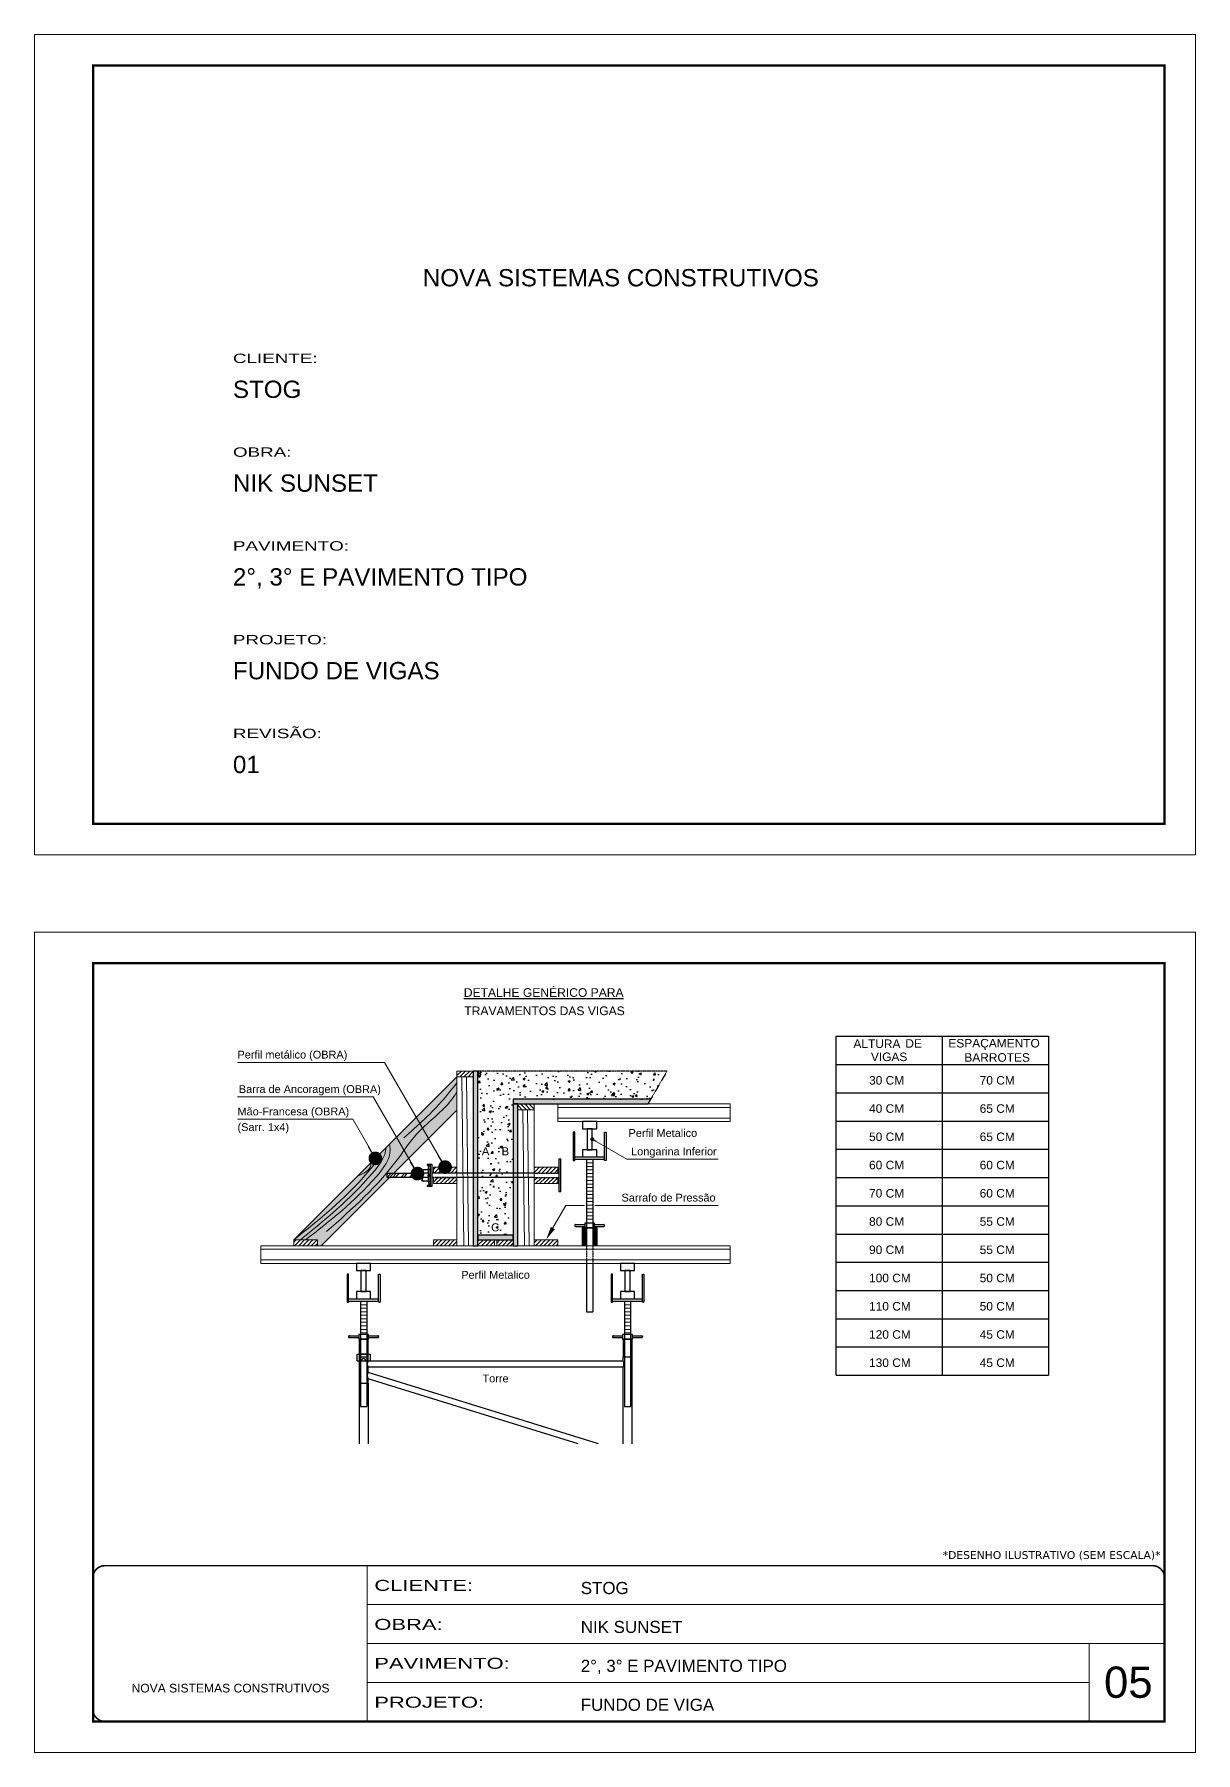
# Model space of a CAD drawing. Header units: millimetres. Extents: x 2437 to 8691, y -1523 to 4121.
# Drawn here: x 2437 to 3922, y 1922 to 4121 of the extents above; entities that cross this region are included whole.
import ezdxf
from ezdxf.enums import TextEntityAlignment as Align

# ---------------------------------------------------------------- set-up
doc = ezdxf.new("R2010")
doc.units = ezdxf.units.MM
for name, pattern in [('CONTINUO', [0]), ('DASHED', [0.75, 0.5, -0.25]), ('HIDDEN', [0.375, 0.25, -0.125])]:
    doc.linetypes.add(name, pattern=pattern)
doc.layers.add('BARRA DE ANCORAGEM', color=251, linetype='Continuous')
doc.layers.add('GARFOS', color=7, linetype='Continuous')
for name, color, linetype, lineweight in [('CARIMBO', 255, 'Continuous', 9), ('CONCRETO', 251, 'Continuous', 25), ('Demarcação 1', 251, 'Continuous', 9), ('Escoras', 2, 'Continuous', 25), ('Folhas', 255, 'Continuous', 9), ('Forcador', 251, 'Continuous', 25), ('Hachura', 251, 'Continuous', 9), ('Madeira', 126, 'Continuous', 18), ('Perfil Metálico', 224, 'Continuous', 18), ('SARRAFO DE PRESSAO', 251, 'DASHED', 9)]:
    doc.layers.add(name, color=color, linetype=linetype, lineweight=lineweight)
doc.layers.add('Demarcação 2', color=7, linetype='Continuous', lineweight=9, true_color=0xe0e0e0)
doc.styles.add('ARIAL', font='arial.ttf')
doc.styles.get("Standard").update_dxf_attribs({"font": 'arial.ttf'})
doc.styles.add('stylellllll', font='verdana.ttf', dxfattribs={"height": 2})
doc.styles.add('Tecnologia', font='')
doc.styles.get('Tecnologia').set_extended_font_data('Forgotten Futurist')
doc.dimstyles.new('3x', dxfattribs={"dimtxt": 10, "dimasz": 5, "dimexe": 7, "dimexo": 5, "dimgap": 4, "dimtad": 1, "dimdec": 4, "dimlfac": 0.333333, "dimdsep": 46, "dimtxsty": 'Standard', "dimblk": 'DOT', "dimcen": 0.09, "dimclrd": 1, "dimclre": 1, "dimclrt": 2, "dimadec": 0, "dimazin": 2, "dimtfac": 1, "dimtdec": 4, "dimtmove": 0, "dimatfit": 3, "dimldrblk": 'DOT', "dimfxl": 1, "dimtolj": 1, "dimtzin": 0, "dimlwd": 9, "dimlwe": 9, "dimarcsym": 0})
pattern_1 = [(45, (-2303.409, 8511.824), (-2.6516504, 2.6516504), [])]

# ---------------------------------------------------------------- blocks, each defined once
blk = doc.blocks.new('9999999999')
at = {"color": 30, "linetype": 'CONTINUO'}
for p, q in [((98564.6, 34230.2), (98564.6, 34429.4)), ((98564.6, 34379.6), (99584, 34379.6)), ((98564.6, 34329.8), (99488, 34329.8)), ((99584, 34329.8), (99488, 34329.8)), ((99488, 34329.8), (99488, 34230.2)), ((98564.6, 34280), (99488, 34280))]:
    blk.add_line(p, q, dxfattribs=at)
at = {"color": 30, "linetype": 'CONTINUO', "const_width": 2}
blk.add_lwpolyline([(99584, 34230.2), (99584, 34414.4, 0.414214), (99569, 34429.4), (98229, 34429.4, 0.414214), (98214, 34414.4), (98214, 34245.2, 0.414214), (98229, 34230.2), (99584, 34230.2)], format="xyb", dxfattribs=at)
at = {"layer": 'Folhas'}
blk.add_lwpolyline([(98139, 34190.2), (99624, 34190.2), (99624, 35240.2), (98139, 35240.2)], close=True, dxfattribs=at)
at = {"layer": 'Folhas', "color": 30, "const_width": 3}
blk.add_lwpolyline([(98214, 34230.2), (99584, 34230.2), (99584, 35200.2), (98214, 35200.2)], close=True, dxfattribs=at)
at = {"color": 7, "linetype": 'Continuous', "ltscale": 5, "style": 'ARIAL'}
for s, height, p in [('STOG', 15.48, (98837.7, 34393.1)), ('NIK SUNSET', 15.48, (98837.7, 34343.3)), ('2°, 3° E PAVIMENTO TIPO', 15.483, (98837.7, 34293.5)), ('NOVA SISTEMAS CONSTRUTIVOS', 11.059, (98263.2, 34267.2)), ('FUNDO DE VIGA', 15.483, (98837.7, 34243.7))]:
    blk.add_text(s, height=height, dxfattribs=at).set_placement(p)
at = {"layer": 'Folhas', "color": 7, "style": 'Tecnologia', "width": 1.5}
for s, p in [('CLIENTE:', (98573.7, 34397.2)), ('OBRA:', (98573.7, 34347.3)), ('PAVIMENTO:', (98573.7, 34297.5)), ('PROJETO:', (98573.7, 34247.7))]:
    blk.add_text(s, height=14, dxfattribs=at).set_placement(p)
blk = doc.blocks.new('HT20CT')
at = {"layer": 'Forcador'}
for points in [[(-4, 16), (-4, 20), (4, 20), (4, 16)], [(-1.5, 4), (-1.5, 16), (1.5, 16), (1.5, 4)], [(-4, 0), (-4, 4), (4, 4), (4, 0)]]:
    blk.add_lwpolyline(points, close=True, dxfattribs=at)
blk = doc.blocks.new('_Dot')
at = {"color": 0, "linetype": 'ByBlock', "lineweight": -2}
blk.add_line((-0.5, 0), (-1, 0), dxfattribs=at)
at = {"color": 0, "linetype": 'ByBlock', "const_width": 0.5}
blk.add_lwpolyline([(-0.25, 0, 1), (0.25, 0, 1)], format="xyb", close=True, dxfattribs=at)

msp = doc.modelspace()

# ---------------------------------------------------------------- hatches: boundary and pattern name
at = {"layer": 'CONCRETO', "linetype": 'DASHED', "ltscale": 0.3}
h = msp.add_hatch(dxfattribs=at)
h.set_pattern_fill('AR-CONC', color=256, scale=4, style=0)
h.set_pattern_definition([(50, (-45662.403, -5158.517), (28.690407, -2.510085), [3, -33]), (355, (-45662.403, -5158.517), (-5.550053, 30.087685), [2.4, -26.4]), (100.4514, (-45660.012, -5158.727), (23.140375, 27.577582), [2.549608, -28.045684]), (46.1842, (-45662.403, -5150.517), (42.689642, -6.62076), [4.5, -49.5]), (96.6356, (-45658.846, -5151.07), (37.386508, 38.964715), [3.82441, -42.06852]), (351.1842, (-45662.403, -5150.517), (37.386478, 38.964744), [3.6, -39.6]), (21, (-45658.403, -5152.517), (23.876282, -16.104756), [3, -33]), (326, (-45658.403, -5152.517), (9.732613, 29.006002), [2.4, -26.4]), (71.4514, (-45656.414, -5153.86), (33.608905, 12.90122), [2.549608, -28.045684]), (37.5, (-45662.403, -5158.517), (0.4863942, 13.3157542), [0, -26.08, 0, -26.8, 0, -26.5]), (7.5, (-45662.403, -5158.517), (10.5227815, 15.7764685), [0, -15.28, 0, -25.48, 0, -10.1]), (327.5, (-45671.323, -5158.517), (21.3528974, -0.9021949), [0, -10, 0, -31.2, 0, -41.4]), (317.5, (-45675.323, -5158.517), (23.327447, 4.004199), [0, -13, 0, -20.72, 0, -29.4])])
h.paths.add_polyline_path([(3004.61, 2794.41), (3004.61, 2584.41), (3049.61, 2584.41), (3049.61, 2758.41), (3225.61, 2758.41), (3246.39, 2794.41)])
h.paths.add_polyline_path([(3032.19, 2683.88), (3047.03, 2683.88), (3047.03, 2699.44), (3032.19, 2699.44)], flags=24)
h.paths.add_polyline_path([(3006.88, 2683.88), (3021.77, 2683.88), (3021.77, 2699.44), (3006.88, 2699.44)], flags=24)
h.paths.add_polyline_path([(3018.74, 2586.37), (3034.56, 2586.37), (3034.56, 2602.45), (3018.74, 2602.45)], flags=24)
at = {"layer": 'Demarcação 1'}
for points in [[(3004.61, 2794.41), (2998.61, 2794.41), (2998.61, 2570.91), (3004.61, 2570.91)], [(3225.61, 2758.41), (3049.61, 2758.41), (3049.61, 2752.41), (3222.14, 2752.41)], [(3055.61, 2752.41), (3049.61, 2752.41), (3049.61, 2570.91), (3055.61, 2570.91)], [(3049.61, 2584.41), (3004.61, 2584.41), (3004.61, 2578.41), (3049.61, 2578.41)]]:
    msp.add_hatch(color=256, dxfattribs=at).paths.add_polyline_path(points)
at = {"layer": 'Demarcação 2'}
msp.add_hatch(color=256, dxfattribs=at).paths.add_polyline_path([(2977.61, 2744.48), (2977.61, 2786.91), (2769.13, 2578.43), (2799.2, 2578.43), (2799.2, 2570.91), (2804.04, 2570.91), (2891.83, 2658.7), (2888.16, 2658.7), (2888.16, 2663.12), (2896.25, 2663.12)])
at = {"layer": 'Hachura'}
h = msp.add_hatch(dxfattribs=at)
h.set_pattern_fill('ANSI31', color=256, scale=30, style=0)
h.set_pattern_definition(pattern_1)
h.paths.add_polyline_path([(2977.61, 2794.41), (2998.61, 2794.41), (2998.61, 2786.91), (2977.61, 2786.91)])
h = msp.add_hatch(dxfattribs=at)
h.set_pattern_fill('ANSI31', color=256, scale=30, style=0)
h.set_pattern_definition([(135, (10538.502, 7067.519), (2.6516504, 2.6516504), [])])
h.paths.add_polyline_path([(3055.61, 2752.41), (3076.61, 2752.41), (3076.61, 2744.91), (3055.61, 2744.91)])
h = msp.add_hatch(dxfattribs=at)
h.set_pattern_fill('ANSI32', color=256, scale=20, angle=90, style=0)
h.set_pattern_definition([(45, (11544.684, -6313.42), (5.303301, -5.303301), []), (45, (11544.684, -6309.8846), (5.303301, -5.303301), [])])
h.paths.add_polyline_path([(2888.16, 2658.7), (2888.16, 2663.12), (2933.16, 2663.12), (2933.16, 2658.7)])
h = msp.add_hatch(dxfattribs=at)
h.set_pattern_fill('ANSI31', color=256, scale=30, style=0)
h.set_pattern_definition(pattern_1)
h.paths.add_polyline_path([(2977.61, 2663.92), (2977.61, 2671.43), (2947.54, 2671.43), (2947.54, 2663.92)])
h = msp.add_hatch(dxfattribs=at)
h.set_pattern_fill('ANSI31', color=256, scale=30, style=0)
h.set_pattern_definition(pattern_1)
h.paths.add_polyline_path([(3106.68, 2663.92), (3106.68, 2671.43), (3076.61, 2671.43), (3076.61, 2663.92)])
h = msp.add_hatch(dxfattribs=at)
h.set_pattern_fill('ANSI31', color=256, scale=30, style=0)
h.set_pattern_definition(pattern_1)
h.paths.add_polyline_path([(2947.54, 2650.39), (2977.61, 2650.39), (2977.61, 2657.9), (2947.54, 2657.9)])
h = msp.add_hatch(dxfattribs=at)
h.set_pattern_fill('ANSI31', color=256, scale=30, style=0)
h.set_pattern_definition(pattern_1)
h.paths.add_polyline_path([(3076.61, 2650.39), (3106.68, 2650.39), (3106.68, 2657.9), (3076.61, 2657.9)])
h = msp.add_hatch(dxfattribs=at)
h.set_pattern_fill('ANSI31', color=256, scale=30, style=0)
h.set_pattern_definition([(45, (-2481.8244, 8418.8173), (-2.6516504, 2.6516504), [])])
h.paths.add_polyline_path([(2799.2, 2570.91), (2799.2, 2578.43), (2769.13, 2578.43), (2769.13, 2570.91)])
h = msp.add_hatch(dxfattribs=at)
h.set_pattern_fill('ANSI31', color=256, scale=30, style=0)
h.set_pattern_definition(pattern_1)
h.paths.add_polyline_path([(2947.61, 2570.91), (2977.61, 2570.91), (2977.61, 2578.41), (2947.61, 2578.41)])
h = msp.add_hatch(dxfattribs=at)
h.set_pattern_fill('ANSI31', color=256, scale=30, style=0)
h.set_pattern_definition(pattern_1)
h.paths.add_polyline_path([(3004.61, 2578.41), (3025.61, 2578.41), (3025.61, 2570.91), (3004.61, 2570.91)])
h = msp.add_hatch(dxfattribs=at)
h.set_pattern_fill('ANSI31', color=256, scale=30, style=0)
h.set_pattern_definition(pattern_1)
h.paths.add_polyline_path([(3049.61, 2570.91), (3049.61, 2578.41), (3028.61, 2578.41), (3028.61, 2570.91)])
h = msp.add_hatch(dxfattribs=at)
h.set_pattern_fill('ANSI31', color=256, scale=30, style=0)
h.set_pattern_definition(pattern_1)
h.paths.add_polyline_path([(3106.61, 2578.41), (3076.61, 2578.41), (3076.61, 2570.91), (3106.61, 2570.91)])
at = {"layer": 'Perfil Metálico'}
for points in [[(3137.97, 2570.91), (3142.47, 2570.91), (3142.47, 2593.71), (3137.97, 2593.71)], [(3152.35, 2570.91), (3156.85, 2570.91), (3156.85, 2593.71), (3152.35, 2593.71)]]:
    msp.add_hatch(color=256, dxfattribs=at).paths.add_polyline_path(points)

# ---------------------------------------------------------------- linework, layer by layer
for points in [[(3004.61, 2794.41), (2998.61, 2794.41), (2998.61, 2570.91), (3004.61, 2570.91)], [(3225.61, 2758.41), (3049.61, 2758.41), (3049.61, 2752.41), (3222.14, 2752.41)], [(3055.61, 2752.41), (3049.61, 2752.41), (3049.61, 2570.91), (3055.61, 2570.91)], [(3049.61, 2584.41), (3004.61, 2584.41), (3004.61, 2578.41), (3049.61, 2578.41)]]:
    msp.add_lwpolyline(points, close=True)
at = {"layer": 'BARRA DE ANCORAGEM'}
for p, q in [((2941.04, 2668.42), (2942.2, 2673.72)), ((2943.37, 2674.61), (2943.37, 2647.21)), ((3076.6, 2663.57), (2977.61, 2663.57)), ((2941.04, 2653.4), (2942.2, 2648.1)), ((3076.6, 2658.25), (2977.61, 2658.25))]:
    msp.add_line(p, q, dxfattribs=at)
at = {"layer": 'BARRA DE ANCORAGEM', "linetype": 'HIDDEN'}
for p, q in [((2977.61, 2663.57), (2946.04, 2663.57)), ((3076.6, 2663.57), (3108.18, 2663.57)), ((2977.61, 2658.25), (2946.04, 2658.25)), ((3076.6, 2658.25), (3108.18, 2658.25))]:
    msp.add_line(p, q, dxfattribs=at)
at = {"layer": 'BARRA DE ANCORAGEM', "flags": 128}
for points in [[(2933.16, 2663.12), (2888.16, 2663.12), (2888.16, 2658.7), (2933.16, 2658.7)], [(2943.37, 2674.61), (2939.81, 2674.61), (2939.81, 2673.72), (2943.37, 2673.72)], [(2943.37, 2668.42), (2941.04, 2668.42), (2941.04, 2653.4), (2943.37, 2653.4)], [(2946.04, 2647.21), (2946.04, 2674.61), (2943.37, 2674.61), (2943.37, 2647.21)], [(3110.58, 2640.11), (3110.58, 2681.71), (3108.18, 2681.71), (3108.18, 2640.11)], [(2943.37, 2648.1), (2939.81, 2648.1), (2939.81, 2647.21), (2943.37, 2647.21)]]:
    msp.add_lwpolyline(points, close=True, dxfattribs=at)
for points in [[(2941.04, 2663.56), (2934.92, 2663.56, -0.729796), (2934.92, 2668.42, -0.729796)], [(2941.04, 2658.26), (2934.92, 2658.26, -0.6666667), (2934.92, 2663.56, -0.6666667)]]:
    msp.add_lwpolyline(points, format="xyb", dxfattribs=at)
for points in [[(2941.04, 2653.4), (2933.16, 2653.4), (2933.16, 2668.42), (2941.04, 2668.42)], [(2941.04, 2660.47), (2943.37, 2660.47), (2943.37, 2661.35), (2941.04, 2661.35), (2941.04, 2660.47), (2941.04, 2661.35)]]:
    msp.add_lwpolyline(points, dxfattribs=at)
at = {"layer": 'BARRA DE ANCORAGEM'}
msp.add_arc((2935.7, 2655.83), 2.55, 107.75636, 252.24364, dxfattribs=at)
at = {"layer": 'CONCRETO', "linetype": 'DASHED', "ltscale": 0.3}
for q in [(3004.61, 2794.41), (3225.61, 2758.41)]:
    msp.add_line((3246.39, 2794.41), q, dxfattribs=at)
at = {"layer": 'Escoras'}
for p, q in [((3153.04, 2593.71), (3141.79, 2593.71)), ((2852.74, 2451.36), (2852.74, 2317.27)), ((2863.99, 2451.36), (2852.74, 2451.36)), ((2863.99, 2428.86), (2863.99, 2451.36)), ((3201.49, 2451.36), (3190.24, 2451.36)), ((3190.24, 2451.36), (3190.24, 2428.86)), ((3201.49, 2451.36), (3201.49, 2317.27)), ((2849.93, 2432.23), (2866.8, 2432.23)), ((2849.93, 2423.46), (2849.93, 2432.23)), ((2849.93, 2423.46), (2855.44, 2423.46)), ((2852.74, 2428.86), (2863.99, 2428.86)), ((2862.3, 2432.21), (2854.43, 2432.21)), ((2862.3, 2423.18), (2854.43, 2423.18)), ((2861.29, 2423.46), (2866.8, 2423.46)), ((2863.99, 2423.23), (2863.99, 2428.86)), ((3190.24, 2423.23), (2863.99, 2423.23)), ((2866.8, 2432.23), (2866.8, 2423.46)), ((3190.24, 2428.86), (3201.49, 2428.86)), ((3190.24, 2423.23), (3190.24, 2428.86)), ((3190.24, 2415.58), (2863.99, 2415.58)), ((2863.99, 2409.23), (2863.99, 2415.58)), ((3158.75, 2317.27), (2863.99, 2408.74)), ((3132.94, 2317.27), (2863.99, 2400.73)), ((2863.99, 2395.11), (2863.99, 2400.73)), ((3190.24, 2317.27), (3190.24, 2415.58)), ((2852.74, 2395.11), (2863.99, 2395.11)), ((2863.99, 2395.11), (2863.99, 2317.27))]:
    msp.add_line(p, q, dxfattribs=at)
for centre, radius, start, end in [((2858.36, 2423.46), 2.92, 0, 180), ((2871.56, 2419.41), 8.48, 153.19207, 206.80793), ((3182.67, 2419.41), 8.48, 333.19207, 26.80793), ((2873.4, 2404.98), 10.33, 155.71056, 204.28944)]:
    msp.add_arc(centre, radius, start, end, dxfattribs=at)
at = {"layer": 'Folhas'}
msp.add_lwpolyline([(2437.34, 3070.84), (3922.34, 3070.84), (3922.34, 4120.84), (2437.34, 4120.84)], close=True, dxfattribs=at)
at = {"layer": 'Folhas', "color": 30, "const_width": 3}
msp.add_lwpolyline([(2512.34, 3110.84), (3882.34, 3110.84), (3882.34, 4080.84), (2512.34, 4080.84)], close=True, dxfattribs=at)
at = {"layer": 'Forcador', "linetype": 'Continuous'}
for p, q in [((3128.29, 2684.61), (3166.54, 2684.61)), ((3128.29, 2681.46), (3166.54, 2681.46)), ((3143.47, 2681.46), (3143.47, 2570.91)), ((3151.35, 2681.46), (3151.35, 2570.91)), ((3128.29, 2597.08), (3128.29, 2596.63)), ((3129.3, 2598.1), (3141.11, 2598.1)), ((3129.3, 2595.62), (3141.11, 2595.62)), ((3153.71, 2598.1), (3165.52, 2598.1)), ((3153.71, 2595.62), (3165.52, 2595.62)), ((3166.54, 2597.08), (3166.54, 2596.63)), ((3143.47, 2548.11), (3143.47, 2486.46)), ((3151.35, 2548.11), (3151.35, 2486.46)), ((2839.24, 2503.11), (2877.49, 2503.11)), ((2839.24, 2499.96), (2877.49, 2499.96)), ((2854.43, 2499.96), (2854.43, 2364.96)), ((2862.3, 2499.96), (2862.3, 2364.96)), ((3143.47, 2486.46), (3151.35, 2486.46)), ((3176.74, 2503.11), (3214.99, 2503.11)), ((3176.74, 2499.96), (3214.99, 2499.96)), ((3191.93, 2499.96), (3191.93, 2364.96)), ((3199.8, 2499.96), (3199.8, 2364.96)), ((2839.24, 2454.73), (2839.24, 2454.28)), ((2840.25, 2455.75), (2852.06, 2455.75)), ((2840.25, 2453.27), (2852.06, 2453.27)), ((2864.66, 2455.75), (2876.48, 2455.75)), ((2864.66, 2453.27), (2876.48, 2453.27)), ((2877.49, 2454.73), (2877.49, 2454.28)), ((3176.74, 2454.73), (3176.74, 2454.28)), ((3177.75, 2455.75), (3189.56, 2455.75)), ((3177.75, 2453.27), (3189.56, 2453.27)), ((3202.16, 2455.75), (3213.98, 2455.75)), ((3202.16, 2453.27), (3213.98, 2453.27)), ((3214.99, 2454.73), (3214.99, 2454.28)), ((2854.43, 2364.96), (2862.3, 2364.96)), ((3191.93, 2364.96), (3199.8, 2364.96))]:
    msp.add_line(p, q, dxfattribs=at)
at = {"layer": 'Forcador', "linetype": 'HIDDEN'}
for p, q in [((3143.47, 2570.91), (3143.47, 2548.11)), ((3151.35, 2570.91), (3151.35, 2548.11))]:
    msp.add_line(p, q, dxfattribs=at)
at = {"layer": 'Forcador', "linetype": 'Continuous'}
for points in [[(3126.37, 2716.11), (3126.37, 2680.11), (3128.29, 2680.11), (3128.29, 2716.11)], [(3168.45, 2716.11), (3168.45, 2680.11), (3166.54, 2680.11), (3166.54, 2716.11)], [(3141.11, 2599.56), (3141.11, 2593.71), (3153.71, 2593.71), (3153.71, 2599.56)], [(2837.33, 2534.61), (2837.33, 2498.61), (2839.24, 2498.61), (2839.24, 2534.61)], [(2879.4, 2534.61), (2879.4, 2498.61), (2877.49, 2498.61), (2877.49, 2534.61)], [(3174.83, 2534.61), (3174.83, 2498.61), (3176.74, 2498.61), (3176.74, 2534.61)], [(3216.9, 2534.61), (3216.9, 2498.61), (3214.99, 2498.61), (3214.99, 2534.61)], [(2852.06, 2457.21), (2852.06, 2451.36), (2864.66, 2451.36), (2864.66, 2457.21)], [(3189.56, 2457.21), (3189.56, 2451.36), (3202.16, 2451.36), (3202.16, 2457.21)]]:
    msp.add_lwpolyline(points, close=True, dxfattribs=at)
for centre, start, end in [((3129.3, 2597.08), 90, 180), ((3129.3, 2596.63), 180, 270), ((3165.52, 2597.08), 0, 90), ((3165.52, 2596.63), 270, 0), ((2840.25, 2454.73), 90, 180), ((2840.25, 2454.28), 180, 270), ((2876.48, 2454.73), 0, 90), ((2876.48, 2454.28), 270, 0), ((3177.75, 2454.73), 90, 180), ((3177.75, 2454.28), 180, 270), ((3213.98, 2454.73), 0, 90), ((3213.98, 2454.28), 270, 0)]:
    msp.add_arc(centre, 1.01, start, end, dxfattribs=at)
at = {"layer": 'GARFOS', "color": 2, "ltscale": 1.5}
for p, q in [((3462.53, 2405.16), (3462.53, 2838.8)), ((3462.53, 2838.8), (3734.08, 2838.8)), ((3598.3, 2838.8), (3598.3, 2405.16)), ((3734.08, 2838.8), (3734.08, 2405.16)), ((3462.53, 2802.66), (3734.08, 2802.66)), ((3462.53, 2802.66), (3734.08, 2802.66)), ((3462.53, 2766.52), (3734.08, 2766.52)), ((3462.53, 2730.39), (3734.08, 2730.39)), ((3462.53, 2694.25), (3734.08, 2694.25)), ((3462.53, 2658.12), (3734.08, 2658.12)), ((3462.53, 2621.98), (3734.08, 2621.98)), ((3462.53, 2585.84), (3734.08, 2585.84)), ((3462.53, 2549.71), (3734.08, 2549.71)), ((3462.53, 2513.57), (3734.08, 2513.57)), ((3462.53, 2477.44), (3734.08, 2477.44)), ((3462.53, 2441.3), (3734.08, 2441.3)), ((3462.53, 2405.16), (3734.08, 2405.16))]:
    msp.add_line(p, q, dxfattribs=at)
at = {"layer": 'Hachura'}
for p, q in [((2986.64, 2570.91), (2983.94, 2786.91)), ((2992.64, 2570.91), (2989.94, 2786.91)), ((3064.11, 2570.91), (3061.94, 2744.91)), ((3070.11, 2570.91), (3067.94, 2744.91)), ((3151.35, 2676.94), (3143.47, 2676.94)), ((3151.35, 2672.43), (3143.47, 2672.43)), ((3151.35, 2667.91), (3143.47, 2667.91)), ((3151.35, 2663.39), (3143.47, 2663.39)), ((3151.35, 2658.88), (3143.47, 2658.88)), ((3151.35, 2654.36), (3143.47, 2654.36)), ((3151.35, 2649.84), (3143.47, 2649.84)), ((3151.35, 2645.33), (3143.47, 2645.33)), ((3151.35, 2640.81), (3143.47, 2640.81)), ((3151.35, 2636.29), (3143.47, 2636.29)), ((3151.35, 2631.78), (3143.47, 2631.78)), ((3151.35, 2627.26), (3143.47, 2627.26)), ((3151.35, 2622.74), (3143.47, 2622.74)), ((3151.35, 2618.23), (3143.47, 2618.23)), ((3151.35, 2613.71), (3143.47, 2613.71)), ((3151.35, 2609.2), (3143.47, 2609.2)), ((3151.35, 2604.68), (3143.47, 2604.68)), ((2862.3, 2495.44), (2854.43, 2495.44)), ((2862.3, 2490.93), (2854.43, 2490.93)), ((2862.3, 2486.41), (2854.43, 2486.41)), ((3199.8, 2495.44), (3191.93, 2495.44)), ((3199.8, 2490.93), (3191.93, 2490.93)), ((3199.8, 2486.41), (3191.93, 2486.41)), ((2862.3, 2481.89), (2854.43, 2481.89)), ((2862.3, 2477.38), (2854.43, 2477.38)), ((2862.3, 2472.86), (2854.43, 2472.86)), ((2862.3, 2468.34), (2854.43, 2468.34)), ((2862.3, 2463.83), (2854.43, 2463.83)), ((3199.8, 2481.89), (3191.93, 2481.89)), ((3199.8, 2477.38), (3191.93, 2477.38)), ((3199.8, 2472.86), (3191.93, 2472.86)), ((3199.8, 2468.34), (3191.93, 2468.34)), ((3199.8, 2463.83), (3191.93, 2463.83)), ((2862.3, 2459.31), (2854.43, 2459.31)), ((3199.8, 2459.31), (3191.93, 2459.31))]:
    msp.add_line(p, q, dxfattribs=at)
at = {"layer": 'Hachura', "color": 1}
for p, q in [((3100.36, 2593.56), (3117.02, 2622.42)), ((3117.02, 2622.42), (3140.97, 2622.42)), ((3153.85, 2622.42), (3311.96, 2622.42))]:
    msp.add_line(p, q, dxfattribs=at)
at = {"layer": 'Hachura'}
for points in [[(2977.61, 2779.11), (2960.56, 2758.15), (2909.99, 2708.89)], [(2811.09, 2588.92), (2902.99, 2683.05), (2925.94, 2713.53), (2968.31, 2754.57), (2977.61, 2767.03)], [(2784.16, 2578.43), (2874.66, 2659.33), (2892.32, 2694.16), (2891.57, 2700.87)], [(2850.87, 2660.17), (2867.21, 2672.82), (2867.98, 2677.28)]]:
    msp.add_spline(points, degree=3, dxfattribs=at)
for points, knots in [([(2769.13, 2578.43), (2801.36, 2604.16), (2840.58, 2635.47), (2876.28, 2680.05), (2879.3, 2688.59)], [0, 0, 0, 0, 127.741989, 155.4442459, 155.4442459, 155.4442459, 155.4442459]), ([(2777.48, 2578.43), (2808.83, 2603.9), (2849.49, 2636.94), (2886.57, 2684.32), (2887.06, 2696.35)], [0, 0, 0, 0, 125.1825812, 162.3251979, 162.3251979, 162.3251979, 162.3251979])]:
    msp.add_open_spline(points, degree=3, knots=knots, dxfattribs=at)
at = {"layer": 'Hachura', "color": 1}
msp.add_solid([(3102.89, 2592.11), (3091.61, 2578.41), (3097.84, 2595.02)], dxfattribs=at)
at = {"layer": 'Madeira'}
for p, q in [((2977.61, 2786.91), (2769.13, 2578.43)), ((2977.61, 2786.91), (2977.61, 2578.41)), ((2977.61, 2744.48), (2804.04, 2570.91)), ((3076.61, 2578.41), (3076.61, 2744.91))]:
    msp.add_line(p, q, dxfattribs=at)
for points in [[(2977.61, 2786.91), (2998.61, 2786.91), (2998.61, 2794.41), (2977.61, 2794.41)], [(3076.61, 2744.91), (3055.61, 2744.91), (3055.61, 2752.41), (3076.61, 2752.41)], [(2947.54, 2671.43), (2977.61, 2671.43), (2977.61, 2663.92), (2947.54, 2663.92)], [(3076.61, 2671.43), (3106.68, 2671.43), (3106.68, 2663.92), (3076.61, 2663.92)], [(2947.54, 2650.39), (2977.61, 2650.39), (2977.61, 2657.9), (2947.54, 2657.9)], [(3076.61, 2650.39), (3106.68, 2650.39), (3106.68, 2657.9), (3076.61, 2657.9)], [(2769.13, 2578.43), (2799.2, 2578.43), (2799.2, 2570.91), (2769.13, 2570.91)], [(2947.61, 2570.91), (2977.61, 2570.91), (2977.61, 2578.41), (2947.61, 2578.41)], [(3025.61, 2570.91), (3004.61, 2570.91), (3004.61, 2578.41), (3025.61, 2578.41)], [(3028.61, 2570.91), (3049.61, 2570.91), (3049.61, 2578.41), (3028.61, 2578.41)], [(3106.61, 2570.91), (3076.61, 2570.91), (3076.61, 2578.41), (3106.61, 2578.41)]]:
    msp.add_lwpolyline(points, close=True, dxfattribs=at)
at = {"layer": 'Perfil Metálico'}
for p, q in [((3106.61, 2747.91), (3327.11, 2747.91)), ((3106.61, 2734.11), (3327.11, 2734.11)), ((2727.11, 2566.41), (3327.11, 2566.41)), ((2727.11, 2552.61), (3327.11, 2552.61))]:
    msp.add_line(p, q, dxfattribs=at)
for points in [[(3106.61, 2729.61), (3327.11, 2729.61), (3327.11, 2752.41), (3106.61, 2752.41)], [(3142.47, 2570.91), (3137.97, 2570.91), (3137.97, 2593.71), (3142.47, 2593.71)], [(3152.35, 2570.91), (3156.85, 2570.91), (3156.85, 2593.71), (3152.35, 2593.71)], [(2727.11, 2548.11), (3327.11, 2548.11), (3327.11, 2570.91), (2727.11, 2570.91)]]:
    msp.add_lwpolyline(points, close=True, dxfattribs=at)

# ---------------------------------------------------------------- block references
at = {"layer": 'Forcador', "linetype": 'Continuous', "xscale": -2.25, "yscale": 2.25, "zscale": 2.25}
for p in [(3147.41, 2684.61), (3195.86, 2503.11)]:
    msp.add_blockref('HT20CT', p, dxfattribs=at)
at = {"layer": 'Forcador', "xscale": -2.25, "yscale": 2.25, "zscale": 2.25}
msp.add_blockref('HT20CT', (2858.36, 2503.11), dxfattribs=at)
at = {"layer": 'SARRAFO DE PRESSAO', "color": 6, "linetype": 'ByBlock'}
msp.add_blockref('9999999999', (-95701.64, -32267.94), dxfattribs=at)

# ---------------------------------------------------------------- texts
at = {"color": 0, "linetype": 'Continuous', "ltscale": 5, "style": 'ARIAL'}
for s, height, p in [('NOVA SISTEMAS CONSTRUTIVOS', 22.1184, (2934.08, 3798.41)), ('STOG', 22.118, (2691.23, 3655.64)), ('NIK SUNSET', 22.118, (2691.23, 3535.64)), ('2°, 3° E PAVIMENTO TIPO', 22.1184, (2691.23, 3415.64)), ('FUNDO DE VIGAS', 22.1184, (2691.23, 3295.64)), ('01', 22.118, (2691.23, 3175.64))]:
    msp.add_text(s, height=height, dxfattribs=at).set_placement(p)
for s, p in [('%%UDETALHE GENÉRICO PARA', (3088.66, 2889.31)), ('TRAVAMENTOS DAS VIGAS', (3089.73, 2865.92))]:
    msp.add_text(s, height=11.0592, dxfattribs=at).set_placement(p, align=Align.CENTER)
at = {"layer": 'CARIMBO', "style": 'ARIAL'}
for s, height, p in [('Perfil metálico (OBRA)', 10, (2697.08, 2810.42)), ('Barra de Ancoragem (OBRA)', 10, (2698.75, 2766.3)), ('Mão-Francesa (OBRA)', 10, (2697.08, 2737.64)), ('Longarina Inferior', 10, (3200.4, 2686.53)), ('Sarrafo de Pressão', 10, (3188.13, 2627.42)), ('05', 40, (3805.2, 1992.41))]:
    msp.add_text(s, height=height, dxfattribs=at).set_placement(p)
msp.add_text('(Sarr. 1x4)', height=10, dxfattribs=at).set_placement((2697.08, 2727.64), align=Align.TOP_LEFT)
for s, p in [('Perfil Metalico', (3241.05, 2715.11)), ('Perfil Metalico', (3027.11, 2533.61)), ('Torre', (3027.11, 2401.09))]:
    msp.add_text(s, height=10, dxfattribs=at).set_placement(p, align=Align.MIDDLE_CENTER)
at = {"layer": 'CARIMBO', "color": 0, "linetype": 'Continuous', "style": 'ARIAL'}
for s, p in [('A', (3014.32, 2691.66)), ('B', (3039.61, 2691.66)), ('C', (3026.65, 2594.41))]:
    msp.add_text(s, height=10.37, dxfattribs=at).set_placement(p, align=Align.MIDDLE_CENTER)
at = {"layer": 'CARIMBO', "style": 'stylellllll'}
msp.add_text('*DESENHO ILUSTRATIVO (SEM ESCALA)*', height=10, dxfattribs=at).set_placement((3877.34, 2170.08), align=Align.RIGHT)
at = {"layer": 'Folhas', "color": 30, "style": 'Tecnologia', "width": 1.5}
for s, p in [('CLIENTE:', (2691.23, 3700.34)), ('OBRA:', (2691.23, 3580.34)), ('PAVIMENTO:', (2691.23, 3460.34)), ('PROJETO:', (2691.23, 3340.34)), ('REVISÃO:', (2691.23, 3220.34))]:
    msp.add_text(s, height=12, dxfattribs=at).set_placement(p)
at = {"layer": 'GARFOS', "color": 2, "ltscale": 1.5}
for s, height, p in [('ALTURA   ', 10.91, (3484.73, 2823.83)), ('VIGAS', 10.91, (3507.09, 2807.13)), ('DE', 10.91, (3551.12, 2824.21)), ('ESPAÇAMENTO', 10.9102, (3606.18, 2824.52)), ('BARROTES', 10.91, (3626.59, 2806.29)), ('30 CM', 10.91, (3504.73, 2777.06)), ('70 CM', 10.91, (3646.2, 2777.06)), ('40 CM', 10.91, (3504.73, 2740.92)), ('65 CM', 10.91, (3646.2, 2740.92)), ('50 CM', 10.91, (3504.73, 2704.79)), ('65 CM', 10.91, (3646.2, 2704.79)), ('60 CM', 10.91, (3504.73, 2668.65)), ('60 CM', 10.91, (3646.2, 2668.65)), ('70 CM', 10.91, (3504.73, 2632.52)), ('60 CM', 10.91, (3646.2, 2632.52)), ('80 CM', 10.91, (3504.73, 2596.38)), ('55 CM', 10.91, (3646.2, 2596.38)), ('90 CM', 10.91, (3504.73, 2560.24)), ('55 CM', 10.91, (3646.2, 2560.24)), ('100 CM', 10.91, (3504.73, 2524.11)), ('50 CM', 10.91, (3646.2, 2524.11)), ('110 CM', 10.91, (3504.73, 2487.97)), ('50 CM', 10.91, (3646.2, 2487.97)), ('120 CM', 10.91, (3504.73, 2451.84)), ('45 CM', 10.91, (3646.2, 2451.84)), ('130 CM', 10.91, (3504.73, 2415.7)), ('45 CM', 10.91, (3646.2, 2415.7))]:
    msp.add_text(s, height=height, dxfattribs=at).set_placement(p)

# ---------------------------------------------------------------- leaders
msp.add_leader([(3150.79, 2707.11), (3195.09, 2681.53), (3311.96, 2681.53)], dimstyle='3x', override={"dimgap": 4, "dimtad": 0})
at = {"layer": 'Hachura'}
for points, override in [([(2962.58, 2671.43), (2885.22, 2805.42), (2697.08, 2805.42)], {"dimasz": 17.5, "dimtad": 0}), ([(2927.23, 2663.12), (2870.54, 2761.3), (2697.08, 2761.3)], {"dimasz": 17.5, "dimtad": 0}), ([(2873.37, 2682.67), (2844.52, 2732.64), (2697.08, 2732.64)], {"dimasz": 17.5, "dimgap": 4, "dimtad": 0})]:
    msp.add_leader(points, dimstyle='3x', override=override, dxfattribs=at)

doc.saveas('drawing.dxf')
